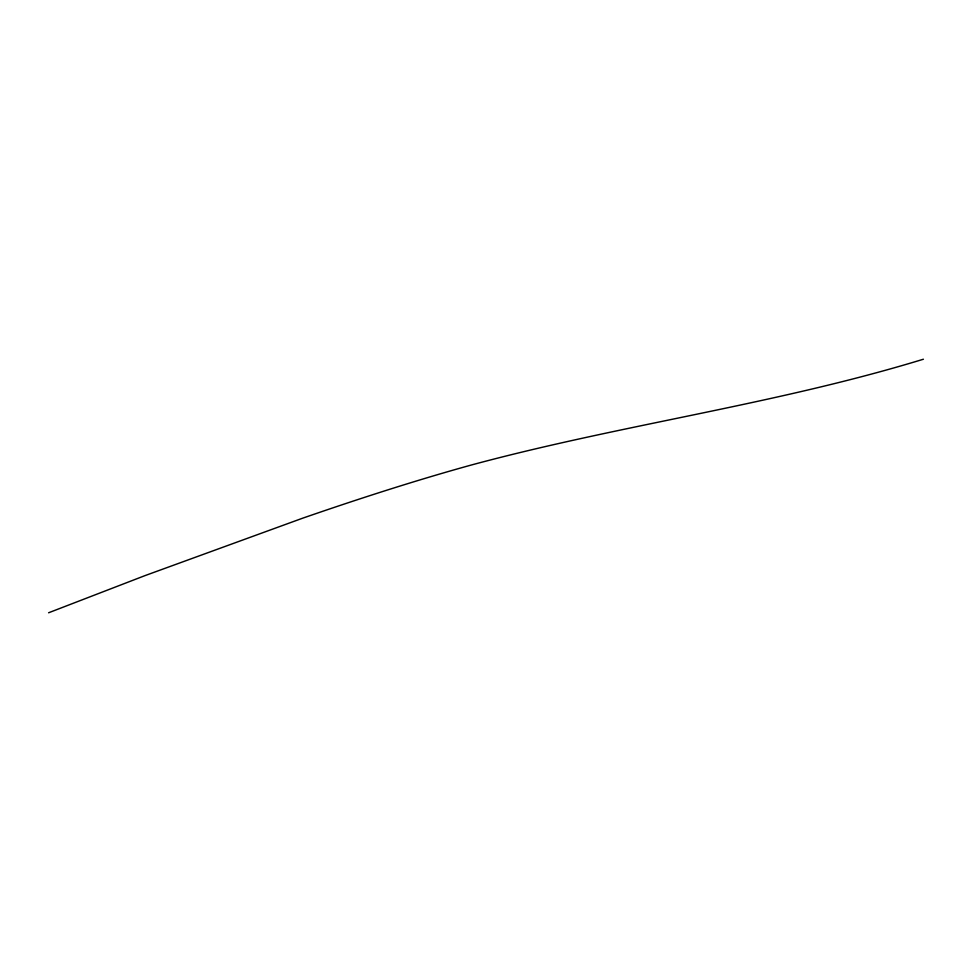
<?xml version="1.0" encoding="UTF-8"?>
<svg xmlns="http://www.w3.org/2000/svg" width="972" height="972" viewBox="0 0 972 972"><rect width="100%" height="100%" fill="white"/><g stroke="black" fill="none" stroke-linecap="round" stroke-linejoin="round"><path stroke-width="1.46" d="M48.6 612.773L145.095 575.582L302.742 518.161A761.246 92.777 -23.4 0 1 472.307 464.75C621.509 424.582 775.413 404.449 923.4 359.227"/></g></svg>
